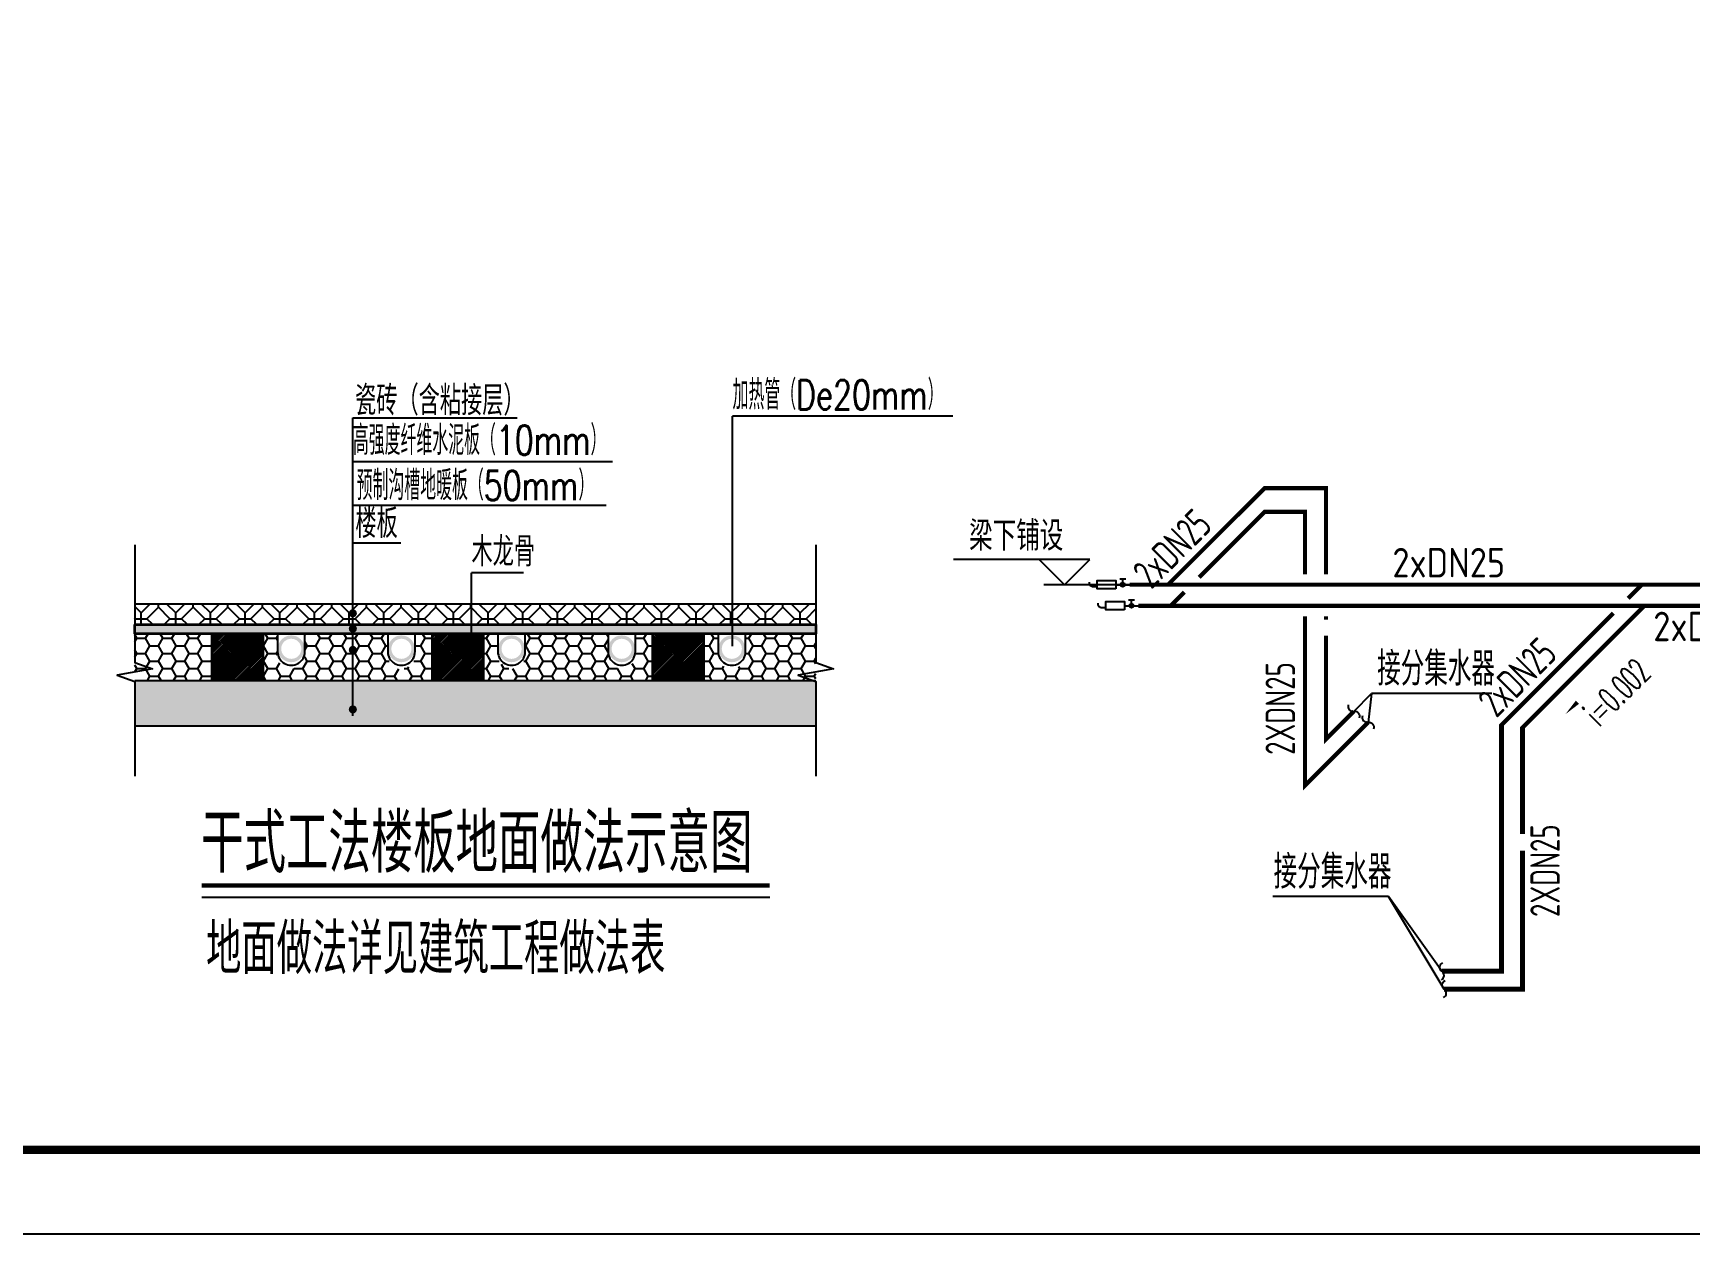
# Model space of a CAD drawing. Extents: x 1485827 to 1655027, y -76676 to -17276.
# Drawn here: x 1599176 to 1618871, y -76676 to -62401 of the extents above; entities that cross this region are included whole.
import ezdxf
from ezdxf.enums import TextEntityAlignment as Align

# ---------------------------------------------------------------- set-up
doc = ezdxf.new("R2010")
doc.units = 0
doc.header["$LTSCALE"] = 1000
doc.header["$MEASUREMENT"] = 0
doc.linetypes.add('DASH', pattern=[0.35, 0.25, -0.1])
for name, color, linetype in [('6', 7, 'Continuous'), ('_TCH_MASK', 7, 'Continuous'), ('C-sheet(通用-图框)', 7, 'Continuous'), ('DIM-暖供水', 3, 'Continuous'), ('DIM_SYMB', 3, 'Continuous'), ('EQ-TH', 7, 'Continuous'), ('HDWG', 7, 'Continuous'), ('PIPE-地暖供', 4, 'Continuous'), ('PIPE-暖供水', 3, 'Continuous'), ('PIPE-暖回水', 2, 'DASH'), ('PUB_TEXT', 7, 'Continuous'), ('SGDY-施工大样', 7, 'Continuous'), ('TH_TEXT', 7, 'Continuous'), ('THVAC_ELEV', 3, 'Continuous'), ('TK', 4, 'Continuous'), ('VALVE-暖供水', 7, 'Continuous'), ('采暖', 7, 'Continuous')]:
    doc.layers.add(name, color=color, linetype=linetype)
doc.layers.add('暖通_采暖_地热盘管', color=4, linetype='Continuous', lineweight=35)
doc.styles.add('_TCH_DIM', font='SIMPLEX', dxfattribs={"bigfont": 'GBCBIG'})
doc.styles.add('_THVAC_DIM', font='SIMPLEX', dxfattribs={"width": 0.8, "height": 3.5, "bigfont": 'HZTXT'})
doc.styles.add('HZTXT1', font='romans.shx', dxfattribs={"width": 0.7, "bigfont": 'GBHZFS.SHX'})
doc.styles.get("Standard").update_dxf_attribs({"font": 'gbenor.shx', "bigfont": 'gbcbig.shx'})
doc.styles.add('TSSD_Dimension', font='tssdeng.shx', dxfattribs={"width": 0.7, "bigfont": 'hztxt.shx'})
doc.styles.add('TSSD_Norm', font='TSSDENG', dxfattribs={"width": 0.7, "bigfont": 'HZTXT'})

# ---------------------------------------------------------------- blocks, each defined once
blk = doc.blocks.new('*U28')
at = {"color": 3}
blk.add_lwpolyline([(-84100, 0), (0, 0), (0, 59400), (-84100, 59400)], close=True, dxfattribs=at)
at = {"color": 3, "const_width": 100}
blk.add_lwpolyline([(-81600, 1000), (-1000, 1000), (-1000, 58400), (-81600, 58400)], close=True, dxfattribs=at)
at = {"layer": 'TK', "color": 4, "style": 'HZTXT1'}
for tag, height, width, p in [('项目负责1', 400, 0.6, (-4500, 19196)), ('项目负责2', 400, 0.6, (-4500, 18296)), ('专责', 400, 0.6, (-4500, 17396)), ('审定', 400, 0.6, (-4500, 16496)), ('审核', 400, 0.6, (-4500, 15596)), ('校对', 400, 0.6, (-4500, 14696)), ('设计', 400, 0.6, (-4500, 13796)), ('绘图', 400, 0.6, (-4500, 12896)), ('建设单位', 450, 0.6, (-4500, 11050)), ('工号', 400, 0.5, (-5501, 3507)), ('版次', 400, 0.7, (-2138, 3498)), ('阶段', 400, 0.7, (-2138, 2498)), ('比例', 400, 0.7, (-5491, 1513)), ('日期', 400, 0.7, (-2138, 1498))]:
    blk.add_attdef(tag, text='', height=height, dxfattribs=dict(at, width=width)).set_placement(p, align=Align.MIDDLE)
at = {"layer": 'TK', "color": 1, "lineweight": -3, "style": 'HZTXT1', "width": 0.6}
blk.add_attdef('工程名称', text='', height=450, dxfattribs=at).set_placement((-4500, 9050), align=Align.MIDDLE)
at = {"layer": 'TK', "color": 4, "lineweight": -3, "style": 'HZTXT1', "width": 0.6}
blk.add_attdef('子项名称', text='', height=450, dxfattribs=at).set_placement((-4500, 7050), align=Align.MIDDLE)
at = {"layer": 'TK', "color": 1, "lineweight": -3, "width": 0.6, "flags": 104}
blk.add_attdef('图名', text='', height=400, dxfattribs=at).set_placement((-4558, 4958), align=Align.MIDDLE_CENTER)
at = {"layer": 'TK', "color": 1, "style": 'HZTXT1', "width": 0.7}
blk.add_attdef('图号', text='', height=400, dxfattribs=at).set_placement((-5491, 2513), align=Align.MIDDLE)
blk = doc.blocks.new('$VALVE$00000779')
blk.add_lwpolyline([(58, 967, 0.432023), (-39, 887), (-39, 772)], format="xyb")
blk.add_lwpolyline([(-100, 332), (-100, 772), (100, 772), (100, 332)], close=True)
blk.add_lwpolyline([(0, 332), (0, 0)])
at = {"layer": '6'}
blk.add_lwpolyline([(144, 238), (144, 94)], dxfattribs=at)
at = {"layer": 'HDWG'}
blk.add_lwpolyline([(48, 166), (144, 166)], dxfattribs=at)
for radius in [48, 43.2, 38.4, 24, 14.4]:
    blk.add_circle((0, 166), radius, dxfattribs=at)
at = {"width": 0.8, "flags": 9}
for tag in ['YSIZE', 'XSIZE', 'XSIZE', 'YSIZE']:
    blk.add_attdef(tag, (0, 332), '', height=0.5, rotation=90, dxfattribs=at)
at = {"flags": 9}
for tag in ['XSIZE', 'YSIZE']:
    blk.add_attdef(tag, (0, 166), '', height=0.24, rotation=270, dxfattribs=at)
at = {"width": 0.8, "flags": 9}
for tag in ['YSIZE', 'XSIZE', 'XSIZE', 'YSIZE']:
    blk.add_attdef(tag, (0, 0), '', height=0.5, dxfattribs=at)
blk = doc.blocks.new('$ThvacSys$00000040')
at = {"elevation": 0}
blk.add_lwpolyline([(7, -101, -0.575183), (0, 0, 0.604745), (-11, 101, 16.924828)], format="xyb", dxfattribs=at)

msp = doc.modelspace()

# ---------------------------------------------------------------- hatches: boundary and pattern name
at = {"layer": 'PIPE-暖供水', "linetype": 'Continuous'}
for points in [[(1613814.9, -67810.1), (1613797.2, -67792.4), (1613804.6, -67785.1)], [(1613814.9, -67810.1), (1613814.9, -67785.1), (1613804.6, -67785.1)], [(1614545.4, -67810.1), (1614545.4, -67785.1), (1614570.4, -67785.1)], [(1614545.4, -67810.1), (1614570.4, -67810.1), (1614570.4, -67785.1)], [(1616631.3, -70625.5), (1616613.6, -70607.9), (1616601.3, -70620.2)], [(1616631.3, -70625.5), (1616601.3, -70625.5), (1616601.3, -70620.2)], [(1614545.4, -70794.9), (1614520.4, -70794.9), (1614520.4, -70855.3)], [(1614545.4, -70794.9), (1614563.1, -70812.6), (1614520.4, -70855.3)], [(1616631.3, -73553.7), (1616661.3, -73553.7), (1616661.3, -73583.7)], [(1616631.3, -73553.7), (1616631.3, -73583.7), (1616661.3, -73583.7)]]:
    msp.add_hatch(color=256, dxfattribs=at).paths.add_polyline_path(points)
at = {"layer": 'PIPE-暖回水', "linetype": 'DASH'}
for points in [[(1613814.9, -68092.9), (1613797.2, -68075.2), (1613804.6, -68067.9)], [(1613814.9, -68092.9), (1613814.9, -68067.9), (1613804.6, -68067.9)], [(1614295.4, -68092.9), (1614320.4, -68092.9), (1614320.4, -68067.9)], [(1614295.4, -68092.9), (1614295.4, -68067.9), (1614320.4, -68067.9)], [(1616881.3, -70658.4), (1616863.6, -70640.7), (1616851.3, -70653)], [(1616881.3, -70658.4), (1616851.3, -70658.4), (1616851.3, -70653)], [(1614295.4, -71344.9), (1614270.4, -71344.9), (1614270.4, -71405.3)], [(1614295.4, -71344.9), (1614313.1, -71362.6), (1614270.4, -71405.3)], [(1616881.3, -73765.9), (1616911.3, -73765.9), (1616911.3, -73795.9)], [(1616881.3, -73765.9), (1616881.3, -73795.9), (1616911.3, -73795.9)]]:
    msp.add_hatch(color=256, dxfattribs=at).paths.add_polyline_path(points)
at = {"layer": 'SGDY-施工大样'}
h = msp.add_hatch(dxfattribs=at)
h.set_pattern_fill('拚花地砖01', color=256, scale=76.37762, style=0)
h.set_pattern_definition([(0, (1420154.8, 1315608.14), (206.219574, 206.219574), [137.479716, -274.95943]), (90, (1420223.54, 1315539.4), (-206.219574, 206.219574), [137.479716, -274.95943]), (45, (1420223.54, 1315676.88), (-206.219573, 206.219573), [194.42568, -97.21283]), (45, (1420292.28, 1315608.14), (-206.219573, 206.219573), [194.42568, -97.21283]), (135, (1420361.02, 1315814.36), (-206.219573, -206.219573), [194.42568, -97.21283]), (135, (1420429.76, 1315883.1), (-206.219573, -206.219573), [194.42568, -97.21283])])
h.paths.add_polyline_path([(1608480.8, -69184.7), (1603554.2, -69184.7), (1603554.2, -69431.6), (1608480.8, -69431.6)])
h.paths.add_polyline_path([(1603554.2, -69184.7), (1600384.9, -69184.7), (1600384.9, -69431.6), (1603554.2, -69431.6)])
h = msp.add_hatch(color=0, dxfattribs=at)
edge = h.paths.add_edge_path()
edge.add_arc((1602976.8, -69297.9), 48.4, 0, 360)
h = msp.add_hatch(color=0, dxfattribs=at)
edge = h.paths.add_edge_path()
edge.add_arc((1602976.8, -69480.8), 48.4, 0, 360)
at = {"layer": 'SGDY-施工大样', "linetype": 'Continuous'}
h = msp.add_hatch(dxfattribs=at)
h.set_pattern_fill('JIS_LC_20', color=256)
h.set_pattern_definition([(45, (1595345.325, -78787.83), (-14.142136, 14.142136), []), (45, (1595345.725, -78787.83), (-14.142136, 14.142136), [])])
h.paths.add_polyline_path([(1601907.3, -70096.3), (1601907.3, -69540.8), (1601304.9, -69540.8), (1601304.9, -70096.3)])
h.paths.add_polyline_path([(1604525.9, -69540.8), (1603923.6, -69540.8), (1603923.6, -70096.3), (1604525.9, -70096.3)])
h.paths.add_polyline_path([(1607144.6, -70096.3), (1607144.6, -69540.8), (1606542.3, -69540.8), (1606542.3, -70096.3)])
at = {"layer": 'SGDY-施工大样', "linetype": 'ByBlock', "lineweight": -2}
h = msp.add_hatch(color=2, dxfattribs=at)
h.paths.add_polyline_path([(1602085.4, -69720.3, 1), (1602404.3, -69720.3, 1)])
h.paths.add_polyline_path([(1602364.4, -69720.3, -1), (1602125.3, -69720.3, -1)], flags=16)
at = {"layer": 'SGDY-施工大样'}
h = msp.add_hatch(color=0, dxfattribs=at)
edge = h.paths.add_edge_path()
edge.add_arc((1602976.8, -69733.1), 48.4, 0, 360)
at = {"layer": 'SGDY-施工大样', "linetype": 'ByBlock', "lineweight": -2}
h = msp.add_hatch(color=2, dxfattribs=at)
h.paths.add_polyline_path([(1603394.7, -69720.3, 1), (1603713.6, -69720.3, 1)])
h.paths.add_polyline_path([(1603673.8, -69720.3, -1), (1603434.6, -69720.3, -1)], flags=16)
h = msp.add_hatch(color=2, dxfattribs=at)
h.paths.add_polyline_path([(1604704.1, -69720.3, 1), (1605023, -69720.3, 1)])
h.paths.add_polyline_path([(1604983.1, -69720.3, -1), (1604743.9, -69720.3, -1)], flags=16)
h = msp.add_hatch(color=2, dxfattribs=at)
h.paths.add_polyline_path([(1606013.4, -69720.3, 1), (1606332.3, -69720.3, 1)])
h.paths.add_polyline_path([(1606292.4, -69720.3, -1), (1606053.3, -69720.3, -1)], flags=16)
h = msp.add_hatch(color=2, dxfattribs=at)
h.paths.add_polyline_path([(1607322.7, -69720.3, 1), (1607641.6, -69720.3, 1)])
h.paths.add_polyline_path([(1607601.8, -69720.3, -1), (1607362.6, -69720.3, -1)], flags=16)
at = {"layer": 'SGDY-施工大样'}
h = msp.add_hatch(dxfattribs=at)
h.set_pattern_fill('AR-CONC', color=1, scale=32.733284, style=0)
h.set_pattern_definition([(50, (1340760.2, -254143.45), (234.78282, -20.54083), [24.54996, -270.0496]), (355, (1340760.2, -254143.45), (-45.41787, 246.21719), [19.63997, -216.03968]), (100.4514, (1340779.77, -254145.16), (189.36512, 225.6762), [20.86426, -229.50684]), (46.1842, (1340760.2, -254077.98), (349.34305, -54.1798), [36.82494, -405.0744]), (96.6356, (1340789.3, -254082.5), (305.9458, 318.86077), [31.2964, -344.2602]), (351.1842, (1340760.2, -254077.98), (305.94555, 318.861), [29.45996, -324.0595]), (21, (1340792.93, -254094.35), (195.38728, -131.79039), [24.54996, -270.0496]), (326, (1340792.93, -254094.35), (79.6451, 237.36543), [19.63997, -216.03968]), (71.4514, (1340809.22, -254105.33), (275.03246, 105.57482), [20.86426, -229.50684]), (37.5, (1340760.2, -254143.45), (3.98032, 108.967092), [0, -213.421014, 0, -219.313005, 0, -216.85801]), (7.5, (1340760.2, -254143.45), (86.1113, 129.103907), [0, -125.041146, 0, -208.51102, 0, -82.651543]), (327.5, (1340687.205, -254143.45), (174.737616, -7.38295), [0, -81.83321, 0, -255.31962, 0, -338.78949]), (317.5, (1340654.47, -254143.45), (190.89599, 32.76765), [0, -106.383174, 0, -169.55841, 0, -240.58964])])
h.paths.add_polyline_path([(1600384.9, -70096.3), (1600384.9, -70634.4), (1608480.8, -70634.4), (1608480.8, -70096.3)])
h = msp.add_hatch(color=0, dxfattribs=at)
edge = h.paths.add_edge_path()
edge.add_arc((1602976.8, -70440.7), 48.4, 0, 360)
at = {"layer": '暖通_采暖_地热盘管'}
h = msp.add_hatch(dxfattribs=at)
h.set_pattern_fill('纤维材料', color=256, scale=25)
h.set_pattern_definition([(0, (1595345.325, -78787.83), (46.875, 46.875), [46.875, -46.875]), (90, (1595392.2, -78787.83), (-46.875, 46.875), [46.875, -46.875])])
h.paths.add_polyline_path([(1602976.8, -69431.6), (1600384.9, -69431.6), (1600384.9, -69540.8), (1602976.8, -69540.8)])
h.paths.add_polyline_path([(1604387, -69431.6), (1602976.8, -69431.6), (1602976.8, -69540.8), (1604387, -69540.8)])
h.paths.add_polyline_path([(1607491.1, -69431.6), (1604387, -69431.6), (1604387, -69540.8), (1607491.1, -69540.8)])
h.paths.add_polyline_path([(1608480.8, -69431.6), (1607491.1, -69431.6), (1607491.1, -69540.8), (1608480.8, -69540.8)])

# ---------------------------------------------------------------- linework, layer by layer
for p, q in [((1607491.1, -69690.7), (1607491.1, -66952.9)), ((1610108.9, -66952.9), (1607491.1, -66952.9)), ((1604387, -69638.9), (1604387, -68816.7)), ((1605004.4, -68816.7), (1604387, -68816.7))]:
    msp.add_line(p, q)
at = {"layer": '_TCH_MASK'}
for p, q in [((1614876.6, -70463.7), (1615085.3, -70251.6)), ((1615085.3, -70251.6), (1615045.4, -70594.9)), ((1616518.1, -70251.6), (1615085.3, -70251.6)), ((1615287.6, -72665.8), (1613912.6, -72665.8))]:
    msp.add_line(p, q, dxfattribs=at)
at = {"layer": 'C-sheet(通用-图框)'}
for p, q in [((1612439.3, -68958.4), (1611192.9, -68958.4)), ((1615949.7, -73765.9, 0), (1615287.6, -72665.8)), ((1615923.3, -73553.7), (1615287.6, -72665.8))]:
    msp.add_line(p, q, dxfattribs=at)
at = {"layer": 'DIM-暖供水'}
msp.add_lwpolyline([(1618300.7, -69588.7, 0, 0, 0), (1617392.6, -70496.8, 0, 53.3, 0), (1617534, -70355.4, 0, 0, 0)], format="xyseb", dxfattribs=at)
at = {"layer": 'DIM_SYMB', "elevation": 1219729.6}
for points in [[(1600384.9, -68484.7), (1600384.9, -69882.8), (1600594.9, -69959.2), (1600174.9, -70033.3), (1600384.9, -70107.8), (1600384.9, -71234.4)], [(1608480.8, -68484.7), (1608480.8, -69882.8), (1608690.8, -69959.2), (1608270.8, -70033.3), (1608480.8, -70107.8), (1608480.8, -71234.4)]]:
    msp.add_lwpolyline(points, dxfattribs=at)
at = {"layer": 'PIPE-暖供水', "linetype": 'Continuous'}
for points, const_width in [([(1613814.9, -67810.1), (1612666.5, -68958.4)], 50), ([(1613814.9, -67810.1), (1614545.4, -67810.1)], 50), ([(1614545.4, -68833.4), (1614545.4, -67810.1)], 50), ([(1612666.5, -68958.4), (1612212.1, -68958.4)], 50), ([(1618298.4, -68958.4), (1612666.5, -68958.4)], 50), ([(1614545.4, -69083.4), (1614545.4, -69083.4)], 50), ([(1618136.8, -69120.1), (1618298.4, -68958.4)], 50), ([(1619563.2, -68958.4), (1618298.4, -68958.4)], 50), ([(1614545.4, -69375.7), (1614545.4, -69333.4)], 50), ([(1616631.3, -70625.5), (1617960, -69296.8)], 50), ([(1614545.4, -70794.9), (1614545.4, -69565.8)], 50), ([(1614545.4, -70794.9), (1614876.6, -70463.7)], 50), ([(1616631.3, -73553.7), (1616631.3, -70625.5)], 60), ([(1616631.3, -73553.7), (1615923.3, -73553.7)], 60)]:
    msp.add_lwpolyline(points, dxfattribs=dict(at, const_width=const_width))
at = {"layer": 'PIPE-暖回水', "linetype": 'DASH'}
for points, const_width in [([(1613037.8, -68870.1), (1613814.9, -68092.9)], 50), ([(1613814.9, -68092.9), (1614295.4, -68092.9)], 50), ([(1614295.4, -68833.4), (1614295.4, -68092.9)], 50), ([(1612699.4, -69208.4), (1612861, -69046.8)], 50), ([(1614295.4, -69083.4), (1614295.4, -69083.4)], 50), ([(1612699.4, -69208.4), (1612315.7, -69208.4)], 50), ([(1618331.2, -69208.4), (1612699.4, -69208.4)], 50), ([(1614295.4, -71344.9), (1614295.4, -69333.4)], 50), ([(1616881.3, -70658.4), (1618331.2, -69208.4)], 50), ([(1619596, -69208.4), (1618331.2, -69208.4)], 50), ([(1614295.4, -71344.9), (1615045.4, -70594.9)], 50), ([(1616881.3, -71921.1), (1616881.3, -70658.4)], 60), ([(1616881.3, -73765.9), (1616881.3, -72121.6)], 60), ([(1616881.3, -73765.9), (1615949.9, -73765.9)], 60)]:
    msp.add_lwpolyline(points, dxfattribs=dict(at, const_width=const_width))
at = {"layer": 'SGDY-施工大样'}
for p, q in [((1602976.8, -70517.1), (1602976.8, -66974.9)), ((1602976.8, -66974.9), (1604928.5, -66974.9)), ((1602976.8, -67493.4), (1606062.7, -67493.4)), ((1602976.8, -68012), (1605990, -68012)), ((1602976.8, -68460.6), (1603546.7, -68460.6)), ((1600384.9, -69540.8), (1608480.8, -69540.8))]:
    msp.add_line(p, q, dxfattribs=at)
at = {"layer": 'SGDY-施工大样', "linetype": 'Continuous'}
for p, q in [((1600407.8, -69595.6), (1600384.9, -69556)), ((1600384.9, -69635.2), (1600407.8, -69595.6)), ((1600407.8, -69595.6), (1600511.7, -69595.6)), ((1600511.7, -69595.6), (1600543.3, -69540.8)), ((1600563.7, -69685.6), (1600511.7, -69595.6)), ((1600511.7, -69775.6), (1600563.7, -69685.6)), ((1600563.7, -69685.6), (1600667.6, -69685.6)), ((1600667.6, -69685.6), (1600719.6, -69595.6)), ((1600719.6, -69775.6), (1600667.6, -69685.6)), ((1600719.6, -69595.6), (1600687.9, -69540.8)), ((1600719.6, -69595.6), (1600823.5, -69595.6)), ((1600823.5, -69595.6), (1600855.1, -69540.8)), ((1600875.4, -69685.6), (1600823.5, -69595.6)), ((1600823.5, -69775.6), (1600875.4, -69685.6)), ((1600875.5, -69685.6), (1600979.4, -69685.6)), ((1600979.4, -69685.6), (1601031.3, -69595.6)), ((1601031.3, -69775.6), (1600979.4, -69685.6)), ((1601031.3, -69595.6), (1600999.7, -69540.8)), ((1601031.4, -69595.6), (1601135.3, -69595.6)), ((1601135.3, -69595.6), (1601166.9, -69540.8)), ((1601187.2, -69685.6), (1601135.3, -69595.6)), ((1601135.3, -69775.6), (1601187.2, -69685.6)), ((1601187.2, -69685.6), (1601291.2, -69685.6)), ((1601291.2, -69685.6), (1601304.9, -69661.7)), ((1601304.9, -69709.5), (1601291.2, -69685.6)), ((1601907.3, -69685.6), (1601914.7, -69685.6)), ((1601914.7, -69685.6), (1601966.7, -69595.6)), ((1601966.7, -69775.6), (1601914.7, -69685.6)), ((1601966.7, -69595.6), (1601935.1, -69540.8)), ((1601966.7, -69595.6), (1602070.6, -69595.6)), ((1602070.6, -69595.6), (1602082.3, -69575.3)), ((1602082.3, -69615.8), (1602070.6, -69595.6)), ((1602407.4, -69552.3), (1602414, -69540.8)), ((1602434.4, -69685.6), (1602407.4, -69638.9)), ((1602407.4, -69732.3), (1602434.4, -69685.6)), ((1602434.4, -69685.6), (1602538.3, -69685.6)), ((1602538.3, -69685.6), (1602590.3, -69595.6)), ((1602590.3, -69775.6), (1602538.3, -69685.6)), ((1602590.3, -69595.6), (1602558.6, -69540.8)), ((1602590.3, -69595.6), (1602694.2, -69595.6)), ((1602694.2, -69595.6), (1602725.8, -69540.8)), ((1602746.2, -69685.6), (1602694.2, -69595.6)), ((1602694.2, -69775.6), (1602746.2, -69685.6)), ((1602746.2, -69685.6), (1602850.1, -69685.6)), ((1602850.1, -69685.6), (1602902, -69595.6)), ((1602902, -69775.6), (1602850.1, -69685.6)), ((1602902, -69595.6), (1602870.4, -69540.8)), ((1602902.1, -69595.6), (1603006, -69595.6)), ((1603006, -69595.6), (1603037.6, -69540.8)), ((1603057.9, -69685.6), (1603006, -69595.6)), ((1603006, -69775.6), (1603057.9, -69685.6)), ((1603058, -69685.6), (1603161.9, -69685.6)), ((1603161.9, -69685.6), (1603213.8, -69595.6)), ((1603213.8, -69775.6), (1603161.9, -69685.6)), ((1603213.8, -69595.6), (1603182.2, -69540.8)), ((1603213.8, -69595.6), (1603317.8, -69595.6)), ((1603317.8, -69595.6), (1603349.4, -69540.8)), ((1603369.7, -69685.6), (1603317.8, -69595.6)), ((1603317.8, -69775.6), (1603369.7, -69685.6)), ((1603369.7, -69685.6), (1603391.6, -69685.6)), ((1603716.7, -69685.6), (1603785.5, -69685.6)), ((1603785.4, -69685.6), (1603837.4, -69595.6)), ((1603837.4, -69775.6), (1603785.4, -69685.6)), ((1603837.4, -69595.6), (1603805.8, -69540.8)), ((1603837.4, -69595.6), (1603923.6, -69595.6)), ((1604525.9, -69595.6), (1604564.9, -69595.6)), ((1604564.9, -69595.6), (1604596.5, -69540.8)), ((1604616.9, -69685.6), (1604564.9, -69595.6)), ((1604564.9, -69775.6), (1604616.9, -69685.6)), ((1604616.9, -69685.6), (1604701, -69685.6)), ((1605026.1, -69685.6), (1605032.6, -69685.6)), ((1605032.6, -69685.6), (1605084.5, -69595.6)), ((1605084.5, -69775.6), (1605032.6, -69685.6)), ((1605084.5, -69595.6), (1605052.9, -69540.8)), ((1605084.6, -69595.6), (1605188.5, -69595.6)), ((1605188.5, -69595.6), (1605220.1, -69540.8)), ((1605240.4, -69685.6), (1605188.5, -69595.6)), ((1605188.5, -69775.6), (1605240.4, -69685.6)), ((1605240.4, -69685.6), (1605344.4, -69685.6)), ((1605344.4, -69685.6), (1605396.3, -69595.6)), ((1605396.3, -69775.6), (1605344.4, -69685.6)), ((1605396.3, -69595.6), (1605364.7, -69540.8)), ((1605396.3, -69595.6), (1605500.3, -69595.6)), ((1605552.2, -69685.6), (1605500.2, -69595.6)), ((1605500.2, -69595.6), (1605531.9, -69540.8)), ((1605500.2, -69775.6), (1605552.2, -69685.6)), ((1605552.2, -69685.6), (1605656.2, -69685.6)), ((1605656.1, -69685.6), (1605708.1, -69595.6)), ((1605708.1, -69775.6), (1605656.1, -69685.6)), ((1605708.1, -69595.6), (1605676.5, -69540.8)), ((1605708.1, -69595.6), (1605812.1, -69595.6)), ((1605812, -69595.6), (1605843.6, -69540.8)), ((1605864, -69685.6), (1605812, -69595.6)), ((1605812, -69775.6), (1605864, -69685.6)), ((1605864, -69685.6), (1605967.9, -69685.6)), ((1605967.9, -69685.6), (1606010.3, -69612.2)), ((1606010.3, -69759), (1605967.9, -69685.6)), ((1606010.3, -69579), (1605988.3, -69540.8)), ((1606335.4, -69595.6), (1606435.6, -69595.6)), ((1606435.6, -69595.6), (1606467.2, -69540.8)), ((1606487.6, -69685.6), (1606435.6, -69595.6)), ((1606435.6, -69775.6), (1606487.6, -69685.6)), ((1606487.6, -69685.6), (1606542.3, -69685.6)), ((1607144.6, -69685.6), (1607215.1, -69685.6)), ((1607215.1, -69685.6), (1607267, -69595.6)), ((1607267, -69775.6), (1607215.1, -69685.6)), ((1607267, -69595.6), (1607235.4, -69540.8)), ((1607267, -69595.6), (1607319.6, -69595.6)), ((1607644.7, -69595.6), (1607682.8, -69595.6)), ((1607682.7, -69595.6), (1607714.4, -69540.8)), ((1607734.7, -69685.6), (1607682.7, -69595.6)), ((1607682.7, -69775.6), (1607734.7, -69685.6)), ((1607734.7, -69685.6), (1607838.7, -69685.6)), ((1607838.6, -69685.6), (1607890.6, -69595.6)), ((1607890.6, -69775.6), (1607838.6, -69685.6)), ((1607890.6, -69595.6), (1607859, -69540.8)), ((1607890.6, -69595.6), (1607994.5, -69595.6)), ((1607994.5, -69595.6), (1608026.1, -69540.8)), ((1608046.5, -69685.6), (1607994.5, -69595.6)), ((1607994.5, -69775.6), (1608046.5, -69685.6)), ((1608046.5, -69685.6), (1608150.4, -69685.6)), ((1608150.4, -69685.6), (1608202.4, -69595.6)), ((1608202.4, -69775.6), (1608150.4, -69685.6)), ((1608202.4, -69595.6), (1608170.8, -69540.8)), ((1608202.4, -69595.6), (1608306.3, -69595.6)), ((1608306.3, -69595.6), (1608337.9, -69540.8)), ((1608358.3, -69685.6), (1608306.3, -69595.6)), ((1608306.3, -69775.6), (1608358.3, -69685.6)), ((1608358.3, -69685.6), (1608462.2, -69685.6)), ((1608462.2, -69685.6), (1608480.8, -69653.4)), ((1608480.8, -69717.8), (1608462.2, -69685.6)), ((1600407.8, -69775.6), (1600384.9, -69736)), ((1600384.9, -69815.2), (1600407.8, -69775.6)), ((1600407.8, -69775.6), (1600511.7, -69775.6)), ((1600563.7, -69865.6), (1600511.7, -69775.6)), ((1600511.7, -69955.6), (1600563.7, -69865.6)), ((1600563.7, -69865.6), (1600667.6, -69865.6)), ((1600667.6, -69865.6), (1600719.6, -69775.6)), ((1600719.6, -69955.6), (1600667.6, -69865.6)), ((1600719.6, -69775.6), (1600823.5, -69775.6)), ((1600875.4, -69865.6), (1600823.5, -69775.6)), ((1600823.5, -69955.6), (1600875.4, -69865.6)), ((1600875.5, -69865.6), (1600979.4, -69865.6)), ((1600979.4, -69865.6), (1601031.3, -69775.6)), ((1601031.3, -69955.6), (1600979.4, -69865.6)), ((1601031.4, -69775.6), (1601135.3, -69775.6)), ((1601187.2, -69865.6), (1601135.3, -69775.6)), ((1601135.3, -69955.6), (1601187.2, -69865.6)), ((1601187.2, -69865.6), (1601291.2, -69865.6)), ((1601291.2, -69865.6), (1601304.9, -69841.7)), ((1601304.9, -69889.5), (1601291.2, -69865.6)), ((1601907.3, -69865.6), (1601914.7, -69865.6)), ((1601914.7, -69865.6), (1601966.7, -69775.6)), ((1601966.7, -69955.6), (1601914.7, -69865.6)), ((1601966.7, -69775.6), (1602070.6, -69775.6)), ((1602070.6, -69775.6), (1602082.3, -69755.3)), ((1602082.3, -69795.8), (1602070.6, -69775.6)), ((1602070.6, -69955.6), (1602110, -69887.4)), ((1602382.4, -69955.6), (1602434.4, -69865.6)), ((1602434.4, -69865.6), (1602406.2, -69816.7)), ((1602434.4, -69865.6), (1602538.3, -69865.6)), ((1602538.3, -69865.6), (1602590.3, -69775.6)), ((1602590.3, -69955.6), (1602538.3, -69865.6)), ((1602590.3, -69775.6), (1602694.2, -69775.6)), ((1602746.2, -69865.6), (1602694.2, -69775.6)), ((1602694.2, -69955.6), (1602746.2, -69865.6)), ((1602746.2, -69865.6), (1602850.1, -69865.6)), ((1602850.1, -69865.6), (1602902, -69775.6)), ((1602902, -69955.6), (1602850.1, -69865.6)), ((1602902.1, -69775.6), (1603006, -69775.6)), ((1603057.9, -69865.6), (1603006, -69775.6)), ((1603006, -69955.6), (1603057.9, -69865.6)), ((1603058, -69865.6), (1603161.9, -69865.6)), ((1603161.9, -69865.6), (1603213.8, -69775.6)), ((1603213.8, -69955.6), (1603161.9, -69865.6)), ((1603213.8, -69775.6), (1603317.8, -69775.6)), ((1603369.7, -69865.6), (1603317.8, -69775.6)), ((1603317.8, -69955.6), (1603369.7, -69865.6)), ((1603369.7, -69865.6), (1603407, -69865.6)), ((1603701.4, -69865.6), (1603785.5, -69865.6)), ((1603785.4, -69865.6), (1603837.4, -69775.6)), ((1603837.4, -69955.6), (1603785.4, -69865.6)), ((1603837.4, -69775.6), (1603923.6, -69775.6)), ((1604525.9, -69775.6), (1604564.9, -69775.6)), ((1604616.9, -69865.6), (1604564.9, -69775.6)), ((1604564.9, -69955.6), (1604616.9, -69865.6)), ((1604616.9, -69865.6), (1604716.3, -69865.6)), ((1604772.8, -69955.6), (1604745.5, -69908.5)), ((1605010.7, -69865.6), (1605032.6, -69865.6)), ((1605032.6, -69865.6), (1605084.5, -69775.6)), ((1605084.5, -69955.6), (1605032.6, -69865.6)), ((1605084.6, -69775.6), (1605188.5, -69775.6)), ((1605240.4, -69865.6), (1605188.5, -69775.6)), ((1605188.5, -69955.6), (1605240.4, -69865.6)), ((1605240.4, -69865.6), (1605344.4, -69865.6)), ((1605344.4, -69865.6), (1605396.3, -69775.6)), ((1605396.3, -69955.6), (1605344.4, -69865.6)), ((1605396.3, -69775.6), (1605500.3, -69775.6)), ((1605552.2, -69865.6), (1605500.2, -69775.6)), ((1605500.2, -69955.6), (1605552.2, -69865.6)), ((1605552.2, -69865.6), (1605656.2, -69865.6)), ((1605656.1, -69865.6), (1605708.1, -69775.6)), ((1605708.1, -69955.6), (1605656.1, -69865.6)), ((1605708.1, -69775.6), (1605812.1, -69775.6)), ((1605864, -69865.6), (1605812, -69775.6)), ((1605812, -69955.6), (1605864, -69865.6)), ((1605864, -69865.6), (1605967.9, -69865.6)), ((1605967.9, -69865.6), (1606010.3, -69792.2)), ((1606019.9, -69955.6), (1605967.9, -69865.6)), ((1606331.7, -69955.6), (1606299, -69899.1)), ((1606335.4, -69775.6), (1606435.6, -69775.6)), ((1606487.6, -69865.6), (1606435.6, -69775.6)), ((1606435.6, -69955.6), (1606487.6, -69865.6)), ((1606487.6, -69865.6), (1606542.3, -69865.6)), ((1607144.6, -69865.6), (1607215.1, -69865.6)), ((1607215.1, -69865.6), (1607267, -69775.6)), ((1607267, -69955.6), (1607215.1, -69865.6)), ((1607267, -69775.6), (1607319.6, -69775.6)), ((1607644.7, -69775.6), (1607682.8, -69775.6)), ((1607734.7, -69865.6), (1607682.7, -69775.6)), ((1607682.7, -69955.6), (1607734.7, -69865.6)), ((1607734.7, -69865.6), (1607838.7, -69865.6)), ((1607838.6, -69865.6), (1607890.6, -69775.6)), ((1607890.6, -69955.6), (1607838.6, -69865.6)), ((1607890.6, -69775.6), (1607994.5, -69775.6)), ((1608046.5, -69865.6), (1607994.5, -69775.6)), ((1607994.5, -69955.6), (1608046.5, -69865.6)), ((1608046.5, -69865.6), (1608150.4, -69865.6)), ((1608150.4, -69865.6), (1608202.4, -69775.6)), ((1608202.4, -69955.6), (1608150.4, -69865.6)), ((1608202.4, -69775.6), (1608306.3, -69775.6)), ((1608358.3, -69865.6), (1608306.3, -69775.6)), ((1608306.3, -69955.6), (1608358.3, -69865.6)), ((1608358.3, -69865.6), (1608462.2, -69865.6)), ((1608462.2, -69865.6), (1608480.8, -69833.4)), ((1608480.8, -69897.8), (1608462.2, -69865.6)), ((1600407.8, -69955.6), (1600384.9, -69916)), ((1600384.9, -69995.2), (1600407.8, -69955.6)), ((1600385.1, -70096.3), (1600384.9, -70096)), ((1600407.8, -69955.6), (1600511.7, -69955.6)), ((1600563.7, -70045.6), (1600511.7, -69955.6)), ((1600534.4, -70096.3), (1600563.7, -70045.6)), ((1600563.7, -70045.6), (1600667.6, -70045.6)), ((1600667.6, -70045.6), (1600719.6, -69955.6)), ((1600696.9, -70096.3), (1600667.6, -70045.6)), ((1600719.6, -69955.6), (1600823.5, -69955.6)), ((1600875.4, -70045.6), (1600823.5, -69955.6)), ((1600846.2, -70096.3), (1600875.4, -70045.6)), ((1600875.5, -70045.6), (1600979.4, -70045.6)), ((1600979.4, -70045.6), (1601031.3, -69955.6)), ((1601008.7, -70096.3), (1600979.4, -70045.6)), ((1601031.4, -69955.6), (1601135.3, -69955.6)), ((1601187.2, -70045.6), (1601135.3, -69955.6)), ((1601157.9, -70096.3), (1601187.2, -70045.6)), ((1601187.2, -70045.6), (1601291.2, -70045.6)), ((1601291.2, -70045.6), (1601304.9, -70021.7)), ((1601304.9, -70069.5), (1601291.2, -70045.6)), ((1601907.3, -70045.6), (1601914.7, -70045.6)), ((1601914.7, -70045.6), (1601966.7, -69955.6)), ((1601944, -70096.3), (1601914.7, -70045.6)), ((1601966.7, -69955.6), (1602070.6, -69955.6)), ((1602122.6, -70045.6), (1602070.6, -69955.6)), ((1602093.3, -70096.3), (1602122.6, -70045.6)), ((1602122.6, -70045.6), (1602226.5, -70045.6)), ((1602226.5, -70045.6), (1602278.4, -69955.7)), ((1602255.8, -70096.3), (1602226.5, -70045.6)), ((1602278.9, -69955.6), (1602382.4, -69955.6)), ((1602434.4, -70045.6), (1602382.4, -69955.6)), ((1602405.1, -70096.3), (1602434.4, -70045.6)), ((1602434.4, -70045.6), (1602538.3, -70045.6)), ((1602538.3, -70045.6), (1602590.3, -69955.6)), ((1602567.6, -70096.3), (1602538.3, -70045.6)), ((1602590.3, -69955.6), (1602694.2, -69955.6)), ((1602746.2, -70045.6), (1602694.2, -69955.6)), ((1602716.9, -70096.3), (1602746.2, -70045.6)), ((1602746.2, -70045.6), (1602850.1, -70045.6)), ((1602850.1, -70045.6), (1602902, -69955.6)), ((1602879.4, -70096.3), (1602850.1, -70045.6)), ((1602902.1, -69955.6), (1603006, -69955.6)), ((1603057.9, -70045.6), (1603006, -69955.6)), ((1603028.6, -70096.3), (1603057.9, -70045.6)), ((1603058, -70045.6), (1603161.9, -70045.6)), ((1603161.9, -70045.6), (1603213.8, -69955.6)), ((1603191.1, -70096.3), (1603161.9, -70045.6)), ((1603213.8, -69955.6), (1603317.8, -69955.6)), ((1603369.7, -70045.6), (1603317.8, -69955.6)), ((1603340.4, -70096.3), (1603369.7, -70045.6)), ((1603369.7, -70045.6), (1603473.7, -70045.6)), ((1603473.7, -70045.6), (1603525, -69956.6)), ((1603502.9, -70096.3), (1603473.7, -70045.6)), ((1603588.2, -69955.6), (1603629.6, -69955.6)), ((1603629.5, -69955.6), (1603642.5, -69933.1)), ((1603681.5, -70045.6), (1603629.5, -69955.6)), ((1603652.2, -70096.3), (1603681.5, -70045.6)), ((1603681.5, -70045.6), (1603785.5, -70045.6)), ((1603785.4, -70045.6), (1603837.4, -69955.6)), ((1603814.7, -70096.3), (1603785.4, -70045.6)), ((1603837.4, -69955.6), (1603923.6, -69955.6)), ((1604525.9, -69955.6), (1604564.9, -69955.6)), ((1604616.9, -70045.6), (1604564.9, -69955.6)), ((1604587.6, -70096.3), (1604616.9, -70045.6)), ((1604616.9, -70045.6), (1604720.8, -70045.6)), ((1604720.8, -70045.6), (1604772.8, -69955.6)), ((1604750.1, -70096.3), (1604720.8, -70045.6)), ((1604772.8, -69955.6), (1604829.5, -69955.6)), ((1604928.6, -70045.6), (1604878.4, -69958.5)), ((1604899.4, -70096.3), (1604928.6, -70045.6)), ((1604928.7, -70045.6), (1605032.6, -70045.6)), ((1605032.6, -70045.6), (1605084.5, -69955.6)), ((1605061.9, -70096.3), (1605032.6, -70045.6)), ((1605084.6, -69955.6), (1605188.5, -69955.6)), ((1605240.4, -70045.6), (1605188.5, -69955.6)), ((1605211.1, -70096.3), (1605240.4, -70045.6)), ((1605240.4, -70045.6), (1605344.4, -70045.6)), ((1605344.4, -70045.6), (1605396.3, -69955.6)), ((1605373.6, -70096.3), (1605344.4, -70045.6)), ((1605396.3, -69955.6), (1605500.3, -69955.6)), ((1605552.2, -70045.6), (1605500.2, -69955.6)), ((1605522.9, -70096.3), (1605552.2, -70045.6)), ((1605552.2, -70045.6), (1605656.2, -70045.6)), ((1605656.1, -70045.6), (1605708.1, -69955.6)), ((1605685.4, -70096.3), (1605656.1, -70045.6)), ((1605708.1, -69955.6), (1605812.1, -69955.6)), ((1605864, -70045.6), (1605812, -69955.6)), ((1605834.7, -70096.3), (1605864, -70045.6)), ((1605864, -70045.6), (1605967.9, -70045.6)), ((1605967.9, -70045.6), (1606019.9, -69955.6)), ((1605997.2, -70096.3), (1605967.9, -70045.6)), ((1606019.9, -69955.6), (1606123.8, -69955.6)), ((1606123.8, -69955.6), (1606125.8, -69952.2)), ((1606175.8, -70045.6), (1606123.8, -69955.6)), ((1606146.5, -70096.3), (1606175.8, -70045.6)), ((1606175.8, -70045.6), (1606279.7, -70045.6)), ((1606279.7, -70045.6), (1606331.7, -69955.6)), ((1606309, -70096.3), (1606279.7, -70045.6)), ((1606331.7, -69955.6), (1606435.6, -69955.6)), ((1606487.6, -70045.6), (1606435.6, -69955.6)), ((1606458.3, -70096.3), (1606487.6, -70045.6)), ((1606487.6, -70045.6), (1606542.3, -70045.6)), ((1607144.6, -70045.6), (1607215.1, -70045.6)), ((1607215.1, -70045.6), (1607267, -69955.6)), ((1607244.3, -70096.3), (1607215.1, -70045.6)), ((1607267, -69955.6), (1607371, -69955.6)), ((1607371, -69955.6), (1607386.7, -69928.2)), ((1607422.9, -70045.6), (1607371, -69955.6)), ((1607393.6, -70096.3), (1607422.9, -70045.6)), ((1607422.9, -70045.6), (1607526.9, -70045.6)), ((1607526.8, -70045.6), (1607578.8, -69955.6)), ((1607556.1, -70096.3), (1607526.8, -70045.6)), ((1607578.8, -69955.6), (1607567.1, -69935.3)), ((1607578.8, -69955.6), (1607682.8, -69955.6)), ((1607734.7, -70045.6), (1607682.7, -69955.6)), ((1607705.4, -70096.3), (1607734.7, -70045.6)), ((1607734.7, -70045.6), (1607838.7, -70045.6)), ((1607838.6, -70045.6), (1607890.6, -69955.6)), ((1607867.9, -70096.3), (1607838.6, -70045.6)), ((1607890.6, -69955.6), (1607994.5, -69955.6)), ((1608046.5, -70045.6), (1607994.5, -69955.6)), ((1608017.2, -70096.3), (1608046.5, -70045.6)), ((1608046.5, -70045.6), (1608150.4, -70045.6)), ((1608150.4, -70045.6), (1608202.4, -69955.6)), ((1608179.7, -70096.3), (1608150.4, -70045.6)), ((1608202.4, -69955.6), (1608306.3, -69955.6)), ((1608358.3, -70045.6), (1608306.3, -69955.6)), ((1608329, -70096.3), (1608358.3, -70045.6)), ((1608358.3, -70045.6), (1608462.2, -70045.6)), ((1608462.2, -70045.6), (1608480.8, -70013.4)), ((1608480.8, -70077.8), (1608462.2, -70045.6))]:
    msp.add_line(p, q, dxfattribs=at)
at = {"layer": 'SGDY-施工大样', "color": 3}
for p, q in [((1602082.3, -69540.8), (1602082.3, -69755.3)), ((1602407.4, -69753), (1602407.4, -69540.8)), ((1603391.6, -69540.8), (1603391.6, -69753)), ((1603716.7, -69753), (1603716.7, -69540.8)), ((1604701, -69540.8), (1604701, -69753)), ((1605026.1, -69753), (1605026.1, -69540.8)), ((1606010.3, -69540.8), (1606010.3, -69759)), ((1606335.4, -69753), (1606335.4, -69540.8)), ((1607319.6, -69540.8), (1607319.6, -69753)), ((1607644.7, -69753), (1607644.7, -69540.8)), ((1600384.9, -70096.3), (1608480.8, -70096.3))]:
    msp.add_line(p, q, dxfattribs=at)
at = {"layer": 'SGDY-施工大样', "color": 2}
msp.add_line((1600384.9, -70096.3), (1608480.8, -70096.3), dxfattribs=at)
msp.add_line((1600384.9, -70096.3), (1608480.8, -70096.3), dxfattribs=at)
at = {"layer": 'SGDY-施工大样', "color": 3}
for points in [[(1600384.9, -69184.7), (1608480.8, -69184.7)], [(1600384.9, -69431.6), (1608480.8, -69431.6)], [(1600384.9, -70634.4), (1608480.8, -70634.4)]]:
    msp.add_lwpolyline(points, dxfattribs=at)
for centre in [(1602244.9, -69753), (1603554.2, -69753), (1604863.5, -69753), (1606172.8, -69753), (1607482.2, -69753)]:
    msp.add_arc(centre, 162.5, 179.99999, 0.00001, dxfattribs=at)
at = {"layer": 'THVAC_ELEV'}
for p, q in [((1611736.5, -68658.4), (1610116.7, -68658.4)), ((1611436.5, -68958.4), (1611136.5, -68658.4)), ((1611436.5, -68958.4), (1611736.5, -68658.4))]:
    msp.add_line(p, q, dxfattribs=at)
at = {"layer": '暖通_采暖_地热盘管', "elevation": 1219729.6}
msp.add_lwpolyline([(1600384.9, -69431.6), (1608480.8, -69431.6), (1608480.8, -69540.8), (1600384.9, -69540.8)], close=True, dxfattribs=at)
at = {"layer": '暖通_采暖_地热盘管'}
for points in [[(1601304.9, -69540.8), (1601907.3, -69540.8), (1601907.3, -70096.3), (1601304.9, -70096.3)], [(1603923.6, -69540.8), (1604525.9, -69540.8), (1604525.9, -70096.3), (1603923.6, -70096.3)], [(1606542.3, -69540.8), (1607144.6, -69540.8), (1607144.6, -70096.3), (1606542.3, -70096.3)]]:
    msp.add_lwpolyline(points, close=True, dxfattribs=at)
at = {"layer": '采暖', "color": 0}
for q in [(1607929.9, -72673.8), (1607933.2, -72673.8)]:
    msp.add_line((1601181.3, -72673.8), q, dxfattribs=at)
at = {"layer": '采暖', "color": 0, "const_width": 50}
msp.add_lwpolyline([(1601181.3, -72534.4), (1607929.9, -72534.4)], dxfattribs=at)

# ---------------------------------------------------------------- block references
msp.add_blockref('*U28', (1655026.6, -76675.7))
at = {"layer": 'EQ-TH', "yscale": -1}
for p, rotation in [((1614876.6, -70463.7), 45.00000000000371), ((1615045.4, -70594.9), 45.00000000000373), ((1615923.3, -73553.7), 180.0000000000067), ((1615949.9, -73765.9), 180.0000000000067)]:
    msp.add_blockref('$ThvacSys$00000040', p, dxfattribs=dict(at, rotation=rotation))
at = {"layer": 'VALVE-暖供水', "xscale": 0.5, "yscale": 0.5, "zscale": 0.5, "rotation": 90}
for p in [(1612212.1, -68958.4), (1612315.7, -69208.4)]:
    msp.add_blockref('$VALVE$00000779', p, dxfattribs=at)

# ---------------------------------------------------------------- texts
at = {"lineweight": 0}
msp.add_text('干式工法楼板地面做法示意图', height=700, dxfattribs=at).set_placement((1601174.3, -72382.5))
at = {"style": 'TSSD_Norm', "width": 0.7}
msp.add_text('地面做法详见建筑工程做法表', height=600, dxfattribs=at).set_placement((1601232.1, -73587.6))
at = {"layer": 'DIM-暖供水', "color": 7, "style": '_THVAC_DIM', "width": 0.564706}
msp.add_text('i=0.002', height=297.5, rotation=45, dxfattribs=at).set_placement((1617793.7, -70657.2))
at = {"layer": 'PIPE-地暖供', "style": 'TSSD_Dimension', "width": 0.7}
for s, rotation, p in [('2xDN25', 45, (1612469.7, -69022.1)), ('2xDN25', 45, (1616571.5, -70552.1)), ('2XDN25', 90, (1614176.8, -70981.1)), ('2XDN25', 90, (1617324.8, -72909.1))]:
    msp.add_text(s, height=350, rotation=rotation, dxfattribs=at).set_placement(p)
for p in [(1615153.3, -70157.5), (1613922.8, -72571.8)]:
    msp.add_text('接分集水器', height=400, dxfattribs=at).set_placement(p)
at = {"layer": 'PUB_TEXT', "color": 3, "style": '_TCH_DIM'}
for s, p in [('瓷砖（含粘接层）', (1603003.3, -66943)), ('楼板', (1603006.8, -68402.9)), ('木龙骨', (1604387.1, -68740.1, 1829594.4))]:
    msp.add_text(s, height=350, dxfattribs=at).set_placement(p)
at = {"layer": 'PUB_TEXT', "color": 3, "style": '_TCH_DIM', "width": 0.75}
for s, p in [('加热管（De20mm）', (1607491.1, -66876.2, 1829594.4)), ('高强度纤维水泥板（10mm）', (1602976.8, -67415.6)), ('预制沟槽地暖板（50mm）', (1603021.8, -67953.4))]:
    msp.add_text(s, height=350, dxfattribs=at).set_placement(p)
at = {"layer": 'TH_TEXT'}
for s, p in [('2xDN25', (1615334.3, -68871.2, 0)), ('2xDN32', (1618435.9, -69629.5, 0))]:
    msp.add_text(s, height=350, dxfattribs=at).set_placement(p)
at = {"layer": 'THVAC_ELEV', "color": 7, "style": '_THVAC_DIM', "width": 0.8}
msp.add_text('梁下铺设', height=350, dxfattribs=at).set_placement((1610302.8, -68553.4))

doc.saveas('drawing.dxf')
